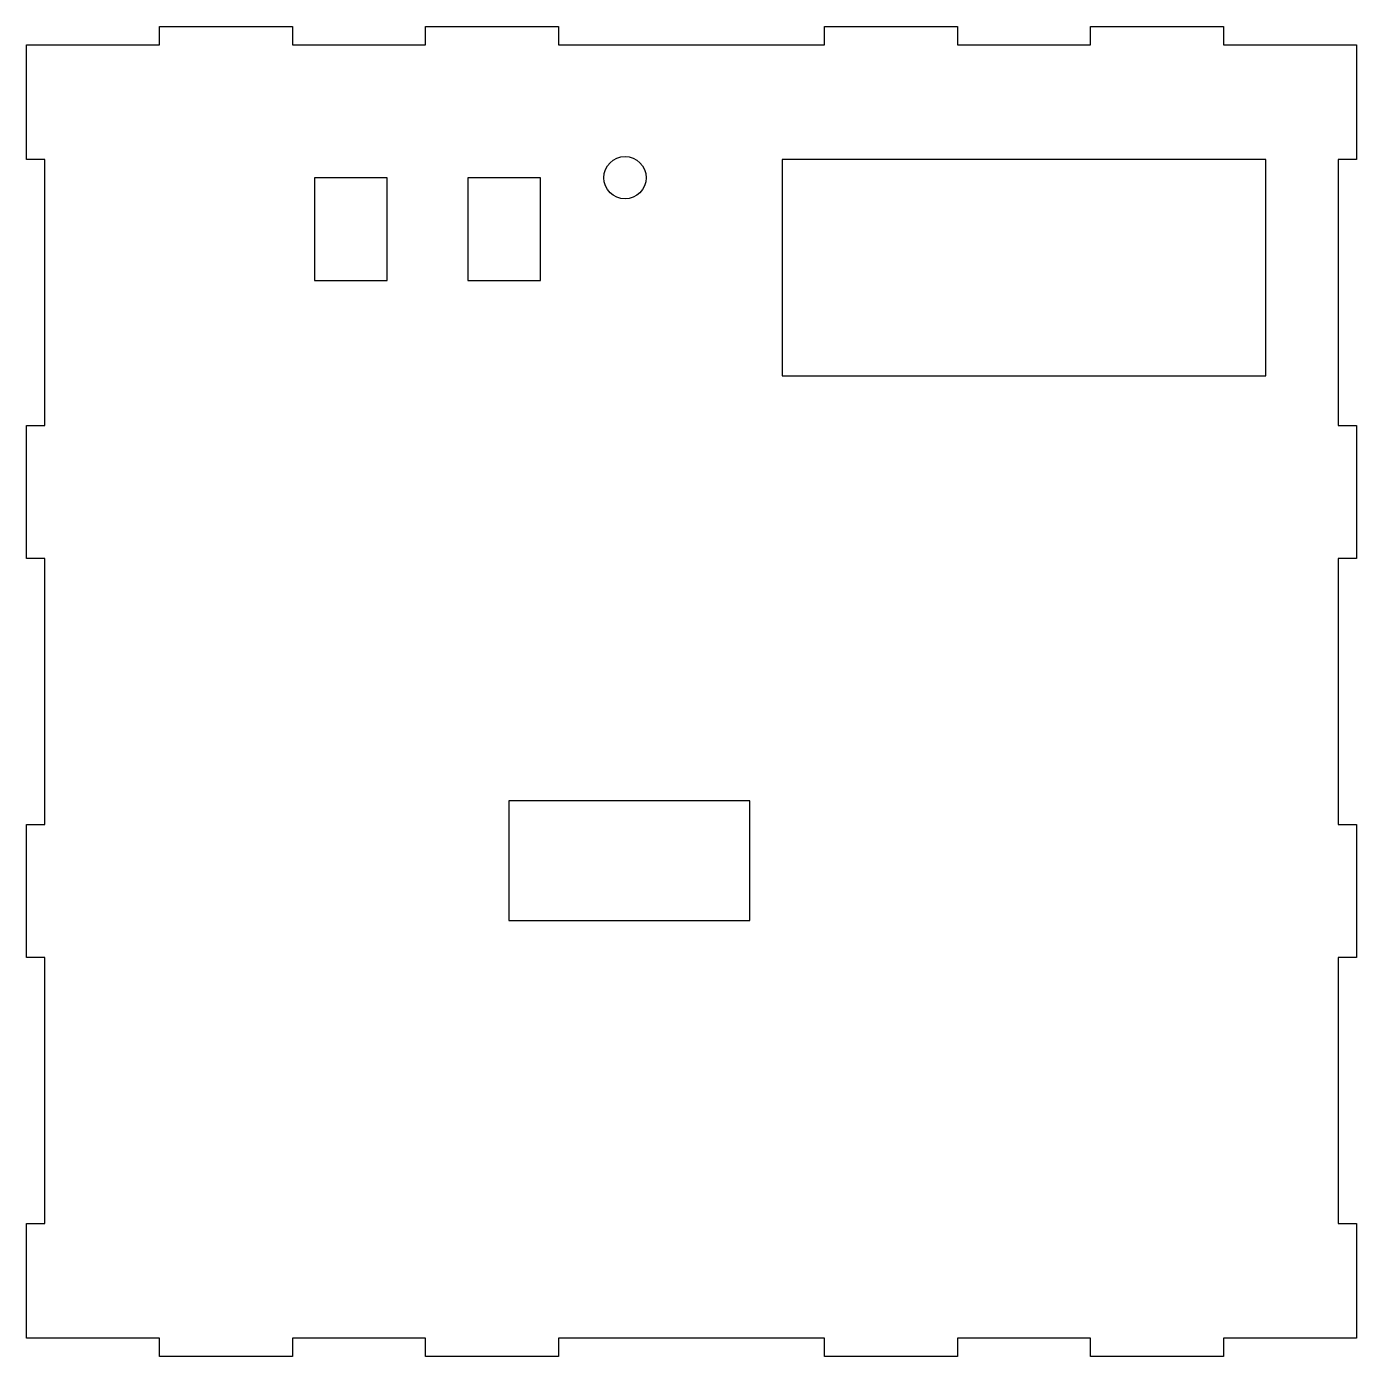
# Model space of a CAD drawing. Header units: millimetres. Extents: x -220 to 0, y -220 to 0.
import ezdxf

# ---------------------------------------------------------------- set-up
doc = ezdxf.new("R2010")
doc.units = ezdxf.units.MM
doc.layers.get('0').update_dxf_attribs({"linetype": 'CONTINUOUS'})

msp = doc.modelspace()

# ---------------------------------------------------------------- linework, layer by layer
for points in [[(-3, -198), (0, -198), (0, -217), (-22, -217), (-22, -220), (-44, -220), (-44, -217), (-66, -217), (-66, -220), (-88, -220), (-88, -217), (-132, -217), (-132, -220), (-154, -220), (-154, -217), (-176, -217), (-176, -220), (-198, -220), (-198, -217), (-220, -217), (-220, -198), (-217, -198), (-217, -154), (-220, -154), (-220, -132), (-217, -132), (-217, -88), (-220, -88), (-220, -66), (-217, -66), (-217, -22), (-220, -22), (-220, -3), (-198, -3), (-198, 0), (-176, 0), (-176, -3), (-154, -3), (-154, 0), (-132, 0), (-132, -3), (-88, -3), (-88, 0), (-66, 0), (-66, -3), (-44, -3), (-44, 0), (-22, 0), (-22, -3), (0, -3), (0, -22), (-3, -22), (-3, -66), (0, -66), (0, -88), (-3, -88), (-3, -132), (0, -132), (0, -154), (-3, -154)], [(-15, -22), (-95, -22), (-95, -57.8), (-15, -57.8)], [(-172.36, -25), (-172.36, -42), (-160.36, -42), (-160.36, -25)], [(-135, -25), (-147, -25), (-147, -42), (-135, -42)], [(-100.35, -128.09), (-140.23, -128.09), (-140.23, -147.91), (-100.35, -147.91)]]:
    msp.add_lwpolyline(points, close=True)
msp.add_circle((-121, -25), 3.5)

doc.saveas('drawing.dxf')
